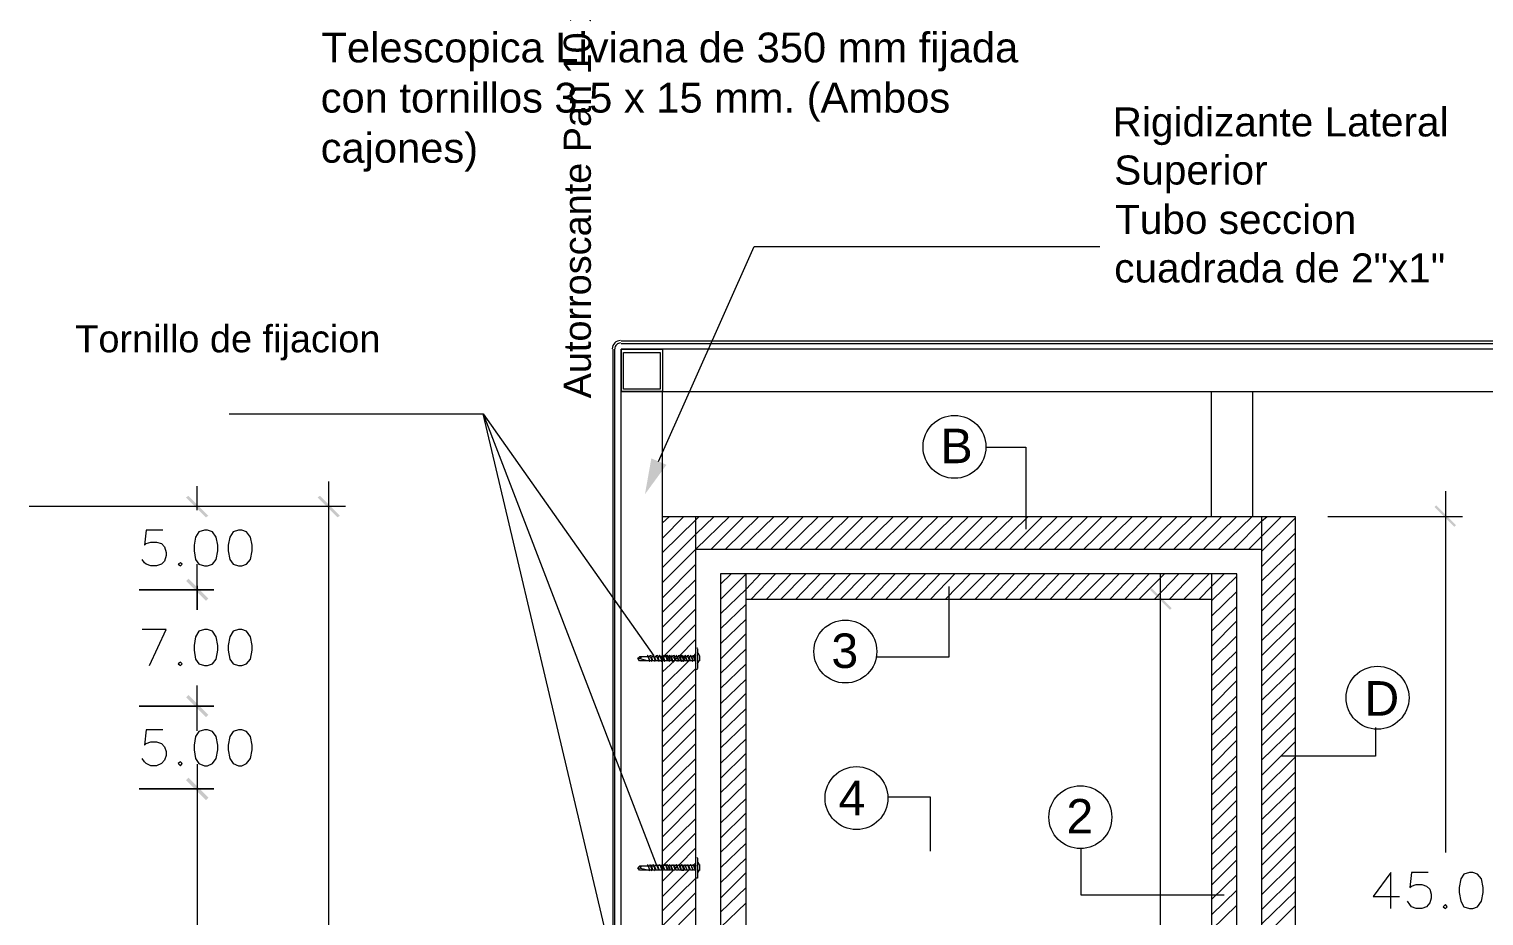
# Model space of a CAD drawing. Header units: inches. Extents: x 0.21 to 4.55, y 0.23 to 3.12.
# Drawn here: x 1.781 to 2.656, y 1.364 to 1.897 of the extents above; entities that cross this region are included whole.
import ezdxf

# ---------------------------------------------------------------- set-up
doc = ezdxf.new("R2010")
doc.units = ezdxf.units.IN
doc.header["$MEASUREMENT"] = 0
for name, color, linetype in [('PDF_0', 7, 'Continuous'), ('PDF_1', 7, 'Continuous'), ('PDF_COTAS-01', 7, 'Continuous'), ('PDF_lineabase', 7, 'Continuous'), ('PDF_TEXTO', 7, 'Continuous')]:
    doc.layers.add(name, color=color, linetype=linetype)
doc.styles.add('PDF Arial', font='arial.ttf')

msp = doc.modelspace()

# ---------------------------------------------------------------- linework, layer by layer
at = {"layer": 'PDF_0', "lineweight": 5}
for points in [[(2.15955, 1.63718), (2.217, 1.76645), (2.4248, 1.76645)], [(2.70873, 1.70948), (2.13704, 1.70948)], [(2.70873, 1.70804), (2.13704, 1.70804)], [(2.13226, 1.15981), (2.13226, 1.70469)], [(2.13321, 1.15981), (2.13321, 1.70469)], [(2.70873, 1.70469), (2.13704, 1.70469), (2.13704, 1.67931), (2.70873, 1.67931)], [(2.54211, 1.17944), (2.54211, 1.15455), (2.13704, 1.15455), (2.13704, 1.17944), (2.13704, 1.67931)], [(2.16194, 1.17944), (2.16194, 1.67931)], [(2.49183, 1.60414), (2.49183, 1.67931)], [(2.51673, 1.60414), (2.51673, 1.67931)], [(1.90147, 1.6659), (2.05421, 1.6659), (2.15667, 1.52035)], [(2.15476, 1.24025), (2.05421, 1.6659), (2.15859, 1.39395)], [(2.35633, 1.6458), (2.38027, 1.6458), (2.38027, 1.59648)], [(1.88232, 1.60797), (1.88232, 1.61036), (1.88232, 1.62233)], [(1.96132, 1.62521), (1.96132, 1.32213)], [(2.6326, 1.61946), (2.6326, 1.40209)], [(1.7813, 1.61036), (1.97138, 1.61036)], [(1.84737, 1.61036), (1.89238, 1.61036)], [(2.18205, 1.17466), (2.18205, 1.60414)], [(2.522, 1.60414), (2.522, 1.17466)], [(2.56174, 1.60414), (2.64266, 1.60414)], [(2.18205, 1.58451), (2.522, 1.58451)], [(1.88232, 1.56248), (1.88232, 1.56009), (1.88232, 1.54812), (1.88232, 1.57541)], [(2.50716, 1.17466), (2.50716, 1.56967), (2.19689, 1.56967), (2.19689, 1.17466)], [(2.21222, 1.17466), (2.21222, 1.56967)], [(2.46119, 1.15981), (2.46119, 1.56967)], [(2.49183, 1.56967), (2.49183, 1.17466)], [(2.29074, 1.51987), (2.33431, 1.51987), (2.33431, 1.56201)], [(2.49183, 1.55434), (2.21222, 1.55434)], [(2.47173, 1.55434), (2.45114, 1.55434)], [(2.18301, 1.51221), (2.18205, 1.51221), (2.18205, 1.52466)], [(2.18253, 1.52514), (2.18301, 1.52514)], [(2.18253, 1.52466), (2.18253, 1.52466)], [(2.18301, 1.52466), (2.18301, 1.52466)], [(2.18301, 1.52466), (2.18301, 1.51269)], [(2.15284, 1.51748), (2.1471, 1.51891), (2.14806, 1.51987), (2.14901, 1.51939), (2.14854, 1.51843)], [(2.15572, 1.51748), (2.15428, 1.51748), (2.14806, 1.51748), (2.1471, 1.51891)], [(2.15476, 1.51987), (2.15332, 1.51987), (2.14806, 1.51987)], [(2.15667, 1.51987), (2.15524, 1.51987)], [(2.15763, 1.51748), (2.1562, 1.51748)], [(2.15859, 1.51987), (2.15715, 1.51987)], [(2.15955, 1.51748), (2.15811, 1.51748)], [(2.16051, 1.51987), (2.15907, 1.51987)], [(2.16146, 1.51748), (2.16003, 1.51748)], [(2.16194, 1.51987), (2.16098, 1.51987)], [(2.1629, 1.51748), (2.16194, 1.51748)], [(2.16529, 1.51987), (2.16386, 1.51987), (2.16242, 1.51987)], [(2.16625, 1.51748), (2.16481, 1.51748), (2.16338, 1.51748)], [(2.16673, 1.51987), (2.16577, 1.51987)], [(2.16769, 1.51748), (2.16673, 1.51748)], [(2.16864, 1.51987), (2.16721, 1.51987)], [(2.1696, 1.51748), (2.16817, 1.51748)], [(2.17056, 1.51987), (2.16912, 1.51987)], [(2.17152, 1.51748), (2.17008, 1.51748)], [(2.172, 1.51987), (2.17104, 1.51987)], [(2.17295, 1.51748), (2.172, 1.51748)], [(2.17535, 1.51987), (2.17439, 1.51987)], [(2.17631, 1.51748), (2.17535, 1.51748)], [(2.17726, 1.51987), (2.17583, 1.51987)], [(2.17822, 1.51748), (2.17678, 1.51748)], [(2.18061, 1.51987), (2.17918, 1.51987), (2.17774, 1.51987)], [(2.18014, 1.51748), (2.1787, 1.51748)], [(2.18157, 1.51748), (2.18061, 1.51748)], [(2.18205, 1.51987), (2.18109, 1.51987)], [(2.18205, 1.51748), (2.18205, 1.51748)], [(2.18301, 1.51269), (2.18301, 1.51269)], [(1.88232, 1.47534), (1.88232, 1.50263)], [(1.88232, 1.48827), (1.88232, 1.49019), (1.88232, 1.50216)], [(2.59047, 1.47726), (2.59047, 1.46002), (2.53397, 1.46002)], [(1.88232, 1.45523), (1.88232, 1.23546)], [(1.88232, 1.44231), (1.88232, 1.44039), (1.88232, 1.42842)], [(2.29744, 1.4356), (2.32282, 1.4356), (2.32282, 1.40304)], [(2.18253, 1.39921), (2.18301, 1.39921)], [(2.41331, 1.40448), (2.41331, 1.37671), (2.4995, 1.37671)], [(2.15284, 1.39155), (2.1471, 1.39299), (2.14806, 1.39395), (2.14901, 1.39347), (2.14854, 1.39251)], [(2.15572, 1.39155), (2.15428, 1.39155), (2.14806, 1.39155), (2.1471, 1.39299)], [(2.15476, 1.39395), (2.15332, 1.39395), (2.14806, 1.39395)], [(2.15667, 1.39395), (2.15524, 1.39395)], [(2.15763, 1.39155), (2.1562, 1.39155)], [(2.15859, 1.39443), (2.15715, 1.39443)], [(2.15955, 1.39155), (2.15811, 1.39155)], [(2.16051, 1.39443), (2.15907, 1.39443)], [(2.16146, 1.39155), (2.16003, 1.39155)], [(2.16194, 1.39443), (2.16098, 1.39443)], [(2.1629, 1.39155), (2.16194, 1.39155)], [(2.16529, 1.39443), (2.16386, 1.39443), (2.16242, 1.39443)], [(2.16625, 1.39155), (2.16481, 1.39155), (2.16338, 1.39155)], [(2.16673, 1.39443), (2.16577, 1.39443)], [(2.16769, 1.39155), (2.16673, 1.39155)], [(2.16864, 1.39443), (2.16721, 1.39443)], [(2.1696, 1.39155), (2.16817, 1.39155)], [(2.17056, 1.39443), (2.16912, 1.39443)], [(2.17152, 1.39155), (2.17008, 1.39155)], [(2.172, 1.39443), (2.17104, 1.39443)], [(2.17295, 1.39155), (2.172, 1.39155)], [(2.17535, 1.39443), (2.17439, 1.39443)], [(2.17631, 1.39155), (2.17535, 1.39155)], [(2.17726, 1.39443), (2.17583, 1.39443)], [(2.17822, 1.39155), (2.17678, 1.39155)], [(2.18061, 1.39443), (2.17918, 1.39443), (2.17774, 1.39443)], [(2.18014, 1.39155), (2.1787, 1.39155)], [(2.18157, 1.39155), (2.18061, 1.39155)], [(2.18205, 1.39443), (2.18109, 1.39443)], [(2.18301, 1.39873), (2.18301, 1.38676), (2.18205, 1.38676), (2.18205, 1.39873)], [(2.18205, 1.39155), (2.18205, 1.39155)], [(2.18253, 1.39873), (2.18253, 1.39873)], [(2.18301, 1.39873), (2.18301, 1.39873)], [(2.18301, 1.38676), (2.18301, 1.38676)]]:
    msp.add_lwpolyline(points, dxfattribs=at)
for points in [[(2.16194, 1.60414), (2.54211, 1.60414), (2.54211, 1.15455), (2.16194, 1.15455)], [(2.16194, 1.60414), (2.54211, 1.60414), (2.54211, 1.15455), (2.16194, 1.15455)], [(1.89238, 1.56009), (1.84737, 1.56009)], [(2.17248, 1.51987), (2.17391, 1.51987)], [(2.17343, 1.51748), (2.17487, 1.51748)], [(1.89238, 1.49019), (1.84737, 1.49019)], [(1.89238, 1.44039), (1.84737, 1.44039)], [(2.17248, 1.39443), (2.17391, 1.39443)], [(2.17343, 1.39155), (2.17487, 1.39155)]]:
    msp.add_lwpolyline(points, close=True, dxfattribs=at)
at = {"layer": 'PDF_0', "lineweight": 13}
for points in [[(1.86173, 1.596), (1.85168, 1.596), (1.85072, 1.5869), (1.85168, 1.58786), (1.85455, 1.58882), (1.8579, 1.58882), (1.86078, 1.58786), (1.86269, 1.58595), (1.86365, 1.58259), (1.86365, 1.58068), (1.86269, 1.57733), (1.86078, 1.57541), (1.8579, 1.57445), (1.85455, 1.57445), (1.85168, 1.57541), (1.85072, 1.57637), (1.84929, 1.57828)], [(1.85359, 1.5146), (1.86365, 1.53615), (1.84929, 1.53615)], [(1.86173, 1.47582), (1.85168, 1.47582), (1.85072, 1.46672), (1.85168, 1.46768), (1.85455, 1.46864), (1.8579, 1.46864), (1.86078, 1.46768), (1.86269, 1.46577), (1.86365, 1.46289), (1.86365, 1.4605), (1.86269, 1.45763), (1.86078, 1.45571), (1.8579, 1.45428), (1.85455, 1.45428), (1.85168, 1.45571), (1.85072, 1.45667), (1.84929, 1.45858)], [(2.59956, 1.36857), (2.59956, 1.39012), (2.58903, 1.37575), (2.60483, 1.37575)], [(2.62207, 1.39012), (2.61201, 1.39012), (2.61106, 1.38102), (2.61201, 1.38198), (2.61489, 1.38293), (2.61824, 1.38293), (2.62111, 1.38198), (2.62303, 1.38006), (2.62398, 1.37719), (2.62398, 1.37479), (2.62303, 1.37192), (2.62111, 1.36953), (2.61824, 1.36857), (2.61489, 1.36857), (2.61201, 1.36953), (2.61106, 1.37096), (2.60962, 1.37288)]]:
    msp.add_lwpolyline(points, dxfattribs=at)
for points in [[(1.88663, 1.596), (1.88328, 1.59504), (1.88136, 1.59169), (1.88041, 1.5869), (1.88041, 1.58355), (1.88136, 1.57828), (1.88328, 1.57541), (1.88663, 1.57445), (1.88855, 1.57445), (1.89142, 1.57541), (1.89381, 1.57828), (1.89477, 1.58355), (1.89477, 1.5869), (1.89381, 1.59169), (1.89142, 1.59504), (1.88855, 1.596)], [(1.90722, 1.596), (1.90387, 1.59504), (1.90195, 1.59169), (1.901, 1.5869), (1.901, 1.58355), (1.90195, 1.57828), (1.90387, 1.57541), (1.90722, 1.57445), (1.90914, 1.57445), (1.91201, 1.57541), (1.9144, 1.57828), (1.91536, 1.58355), (1.91536, 1.5869), (1.9144, 1.59169), (1.91201, 1.59504), (1.90914, 1.596)], [(1.87227, 1.57637), (1.87083, 1.57541), (1.87227, 1.57445), (1.87323, 1.57541)], [(1.88663, 1.53615), (1.88328, 1.53519), (1.88136, 1.53184), (1.88041, 1.52657), (1.88041, 1.5237), (1.88136, 1.51843), (1.88328, 1.51556), (1.88663, 1.5146), (1.88855, 1.5146), (1.89142, 1.51556), (1.89381, 1.51843), (1.89477, 1.5237), (1.89477, 1.52657), (1.89381, 1.53184), (1.89142, 1.53519), (1.88855, 1.53615)], [(1.90722, 1.53615), (1.90387, 1.53519), (1.90195, 1.53184), (1.901, 1.52657), (1.901, 1.5237), (1.90195, 1.51843), (1.90387, 1.51556), (1.90722, 1.5146), (1.90914, 1.5146), (1.91201, 1.51556), (1.9144, 1.51843), (1.91536, 1.5237), (1.91536, 1.52657), (1.9144, 1.53184), (1.91201, 1.53519), (1.90914, 1.53615)], [(1.87227, 1.51652), (1.87083, 1.51556), (1.87227, 1.5146), (1.87323, 1.51556)], [(1.88663, 1.47582), (1.88328, 1.47486), (1.88136, 1.47199), (1.88041, 1.46672), (1.88041, 1.46385), (1.88136, 1.45858), (1.88328, 1.45571), (1.88663, 1.45428), (1.88855, 1.45428), (1.89142, 1.45571), (1.89381, 1.45858), (1.89477, 1.46385), (1.89477, 1.46672), (1.89381, 1.47199), (1.89142, 1.47486), (1.88855, 1.47582)], [(1.90722, 1.47582), (1.90387, 1.47486), (1.90195, 1.47199), (1.901, 1.46672), (1.901, 1.46385), (1.90195, 1.45858), (1.90387, 1.45571), (1.90722, 1.45428), (1.90914, 1.45428), (1.91201, 1.45571), (1.9144, 1.45858), (1.91536, 1.46385), (1.91536, 1.46672), (1.9144, 1.47199), (1.91201, 1.47486), (1.90914, 1.47582)], [(1.87227, 1.45667), (1.87083, 1.45571), (1.87227, 1.45428), (1.87323, 1.45571)], [(2.64697, 1.39012), (2.64361, 1.38916), (2.6417, 1.38629), (2.64074, 1.38102), (2.64074, 1.37815), (2.6417, 1.37288), (2.64361, 1.36953), (2.64697, 1.36857), (2.64888, 1.36857), (2.65175, 1.36953), (2.65415, 1.37288), (2.65511, 1.37815), (2.65511, 1.38102), (2.65415, 1.38629), (2.65175, 1.38916), (2.64888, 1.39012)], [(2.6326, 1.37096), (2.63117, 1.36953), (2.6326, 1.36857), (2.63356, 1.36953)]]:
    msp.add_lwpolyline(points, close=True, dxfattribs=at)
at = {"layer": 'PDF_0', "lineweight": 5}
for centre in [(2.33742, 1.64603), (2.27183, 1.52298), (2.59166, 1.49521), (2.27853, 1.43488), (2.41307, 1.42339)]:
    msp.add_circle(centre, 0.01891, dxfattribs=at)
for centre, radius, start, end in [((2.1368, 1.70493), 0.00503, 90, 180), ((2.1368, 1.70493), 0.00359, 89.99996, 180.00004), ((2.1799, 1.51915), 0.00455, 312.37959, 47.62041), ((2.1799, 1.39323), 0.00455, 312.37959, 47.62041)]:
    msp.add_arc(centre, radius, start, end, dxfattribs=at)
at = {"layer": 'PDF_0', "transparency": 33554559}
for points in [[(2.16434, 1.63526), (2.15141, 1.61755), (2.15524, 1.63909)], [(1.87706, 1.61659), (1.87562, 1.61563), (1.88903, 1.60462)], [(1.87562, 1.61563), (1.88903, 1.60462), (1.88759, 1.60366)], [(1.96803, 1.60462), (1.95462, 1.61563), (1.95606, 1.61659)], [(1.96659, 1.60366), (1.96803, 1.60462), (1.95462, 1.61563)], [(2.63883, 1.59887), (2.6259, 1.60989), (2.62686, 1.61084)], [(2.63787, 1.59792), (2.63883, 1.59887), (2.6259, 1.60989)], [(1.88903, 1.55482), (1.87562, 1.56536), (1.87706, 1.56679)], [(1.88903, 1.55482), (1.87562, 1.56536), (1.87706, 1.56679)], [(1.88759, 1.55339), (1.88903, 1.55482), (1.87562, 1.56536)], [(1.88759, 1.55339), (1.88903, 1.55482), (1.87562, 1.56536)], [(2.46789, 1.54908), (2.45497, 1.56009), (2.45592, 1.56105)], [(2.46694, 1.54812), (2.46789, 1.54908), (2.45497, 1.56009)], [(1.87706, 1.49689), (1.87562, 1.49545), (1.88903, 1.48492)], [(1.87706, 1.49689), (1.87562, 1.49545), (1.88903, 1.48492)], [(1.87562, 1.49545), (1.88903, 1.48492), (1.88759, 1.48348)], [(1.87562, 1.49545), (1.88903, 1.48492), (1.88759, 1.48348)], [(1.88903, 1.43512), (1.87562, 1.44566), (1.87706, 1.44709)], [(1.88903, 1.43512), (1.87562, 1.44566), (1.87706, 1.44709)], [(1.88759, 1.43369), (1.88903, 1.43512), (1.87562, 1.44566)], [(1.88759, 1.43369), (1.88903, 1.43512), (1.87562, 1.44566)]]:
    msp.add_solid(points, dxfattribs=at)
at = {"layer": 'PDF_1', "lineweight": 5}
for points in [[(2.15332, 1.52035), (2.15332, 1.52035)], [(2.15332, 1.51987), (2.15428, 1.51748), (2.15332, 1.51987)], [(2.15428, 1.517), (2.15428, 1.517)], [(2.15476, 1.52035), (2.15476, 1.52035)], [(2.15476, 1.51987), (2.15572, 1.51748)], [(2.1562, 1.517), (2.1562, 1.517)], [(2.15667, 1.52035), (2.15667, 1.52035)], [(2.15811, 1.51748), (2.15715, 1.51987)], [(2.15763, 1.517), (2.15763, 1.517)], [(2.15859, 1.52035), (2.15859, 1.52035)], [(2.16003, 1.517), (2.16003, 1.517)], [(2.16051, 1.52035), (2.16051, 1.52035)], [(2.16051, 1.51987), (2.16146, 1.51748)], [(2.16146, 1.517), (2.16146, 1.517)], [(2.16242, 1.52035), (2.16242, 1.52035)], [(2.16338, 1.517), (2.16338, 1.517)], [(2.16386, 1.52035), (2.16481, 1.51748)], [(2.16386, 1.52035), (2.16386, 1.52035)], [(2.16529, 1.52035), (2.16529, 1.52035)], [(2.16529, 1.51748), (2.16529, 1.51748)], [(2.16673, 1.51748), (2.16577, 1.52035)], [(2.16625, 1.517), (2.16625, 1.517)], [(2.16721, 1.52035), (2.16721, 1.52035)], [(2.16817, 1.517), (2.16817, 1.517)], [(2.16864, 1.52035), (2.16864, 1.52035)], [(2.16864, 1.51987), (2.1696, 1.51748)], [(2.17008, 1.517), (2.17008, 1.517)], [(2.17056, 1.52035), (2.17056, 1.52035)], [(2.17152, 1.517), (2.17152, 1.517)], [(2.172, 1.52035), (2.172, 1.52035)], [(2.17343, 1.517), (2.17343, 1.517)], [(2.17391, 1.52035), (2.17391, 1.52035)], [(2.17391, 1.52035), (2.17391, 1.52035)], [(2.17535, 1.517), (2.17535, 1.517)], [(2.17535, 1.517), (2.17535, 1.517)], [(2.17583, 1.52035), (2.17583, 1.52035)], [(2.17678, 1.517), (2.17678, 1.517)], [(2.17726, 1.52035), (2.17726, 1.52035)], [(2.17726, 1.51987), (2.17822, 1.51748)], [(2.1787, 1.517), (2.1787, 1.517)], [(2.17918, 1.52035), (2.17918, 1.52035)], [(2.18014, 1.517), (2.18014, 1.517)], [(2.18061, 1.52035), (2.18061, 1.52035)], [(2.18061, 1.51987), (2.18157, 1.51748)], [(2.18205, 1.51987), (2.18205, 1.51987)], [(2.18253, 1.52035), (2.18253, 1.52035)], [(2.18253, 1.52035), (2.18253, 1.52035)], [(2.15332, 1.39443), (2.15332, 1.39443)], [(2.15428, 1.39107), (2.15428, 1.39107)], [(2.15476, 1.39443), (2.15476, 1.39443)], [(2.15476, 1.39395), (2.15572, 1.39155)], [(2.1562, 1.39107), (2.1562, 1.39107)], [(2.15667, 1.39443), (2.15667, 1.39443)], [(2.15811, 1.39155), (2.15715, 1.39443)], [(2.15763, 1.39107), (2.15763, 1.39107)], [(2.15859, 1.39443), (2.15955, 1.39155)], [(2.15859, 1.39443), (2.15859, 1.39443)], [(2.16003, 1.39155), (2.16003, 1.39155)], [(2.16051, 1.39443), (2.16051, 1.39443)], [(2.16146, 1.39155), (2.16146, 1.39155)], [(2.16242, 1.39443), (2.16242, 1.39443)], [(2.16338, 1.39155), (2.16338, 1.39155)], [(2.16386, 1.39443), (2.16481, 1.39155)], [(2.16386, 1.39443), (2.16386, 1.39443)], [(2.16529, 1.39443), (2.16529, 1.39443)], [(2.16529, 1.39155), (2.16529, 1.39155)], [(2.16673, 1.39155), (2.16577, 1.39443)], [(2.16625, 1.39155), (2.16625, 1.39155)], [(2.16673, 1.39443), (2.16769, 1.39155)], [(2.16721, 1.39443), (2.16721, 1.39443)], [(2.16817, 1.39155), (2.16817, 1.39155)], [(2.16864, 1.39443), (2.1696, 1.39155)], [(2.16864, 1.39443), (2.16864, 1.39443)], [(2.17008, 1.39155), (2.17008, 1.39155)], [(2.17056, 1.39443), (2.17056, 1.39443)], [(2.17152, 1.39155), (2.17152, 1.39155)], [(2.172, 1.39443), (2.17295, 1.39155)], [(2.172, 1.39443), (2.172, 1.39443)], [(2.17343, 1.39155), (2.17343, 1.39155)], [(2.17391, 1.39443), (2.17391, 1.39443)], [(2.17391, 1.39443), (2.17391, 1.39443)], [(2.17535, 1.39155), (2.17535, 1.39155)], [(2.17535, 1.39155), (2.17535, 1.39155)], [(2.17583, 1.39443), (2.17583, 1.39443)], [(2.17678, 1.39155), (2.17678, 1.39155)], [(2.17726, 1.39443), (2.17822, 1.39155)], [(2.17726, 1.39443), (2.17726, 1.39443)], [(2.1787, 1.39155), (2.1787, 1.39155)], [(2.17918, 1.39443), (2.17918, 1.39443)], [(2.18014, 1.39155), (2.18014, 1.39155)], [(2.18061, 1.39443), (2.18157, 1.39155)], [(2.18061, 1.39443), (2.18061, 1.39443)], [(2.18205, 1.39443), (2.18205, 1.39395)], [(2.18253, 1.39443), (2.18253, 1.39443)], [(2.18253, 1.39443), (2.18253, 1.39443)]]:
    msp.add_lwpolyline(points, dxfattribs=at)
for points in [[(2.15618, 1.51787, -0.144774), (2.1562, 1.51748), (2.15524, 1.51987)], [(2.15667, 1.51987), (2.15763, 1.51748, 0.144774), (2.15762, 1.51787)], [(2.15859, 1.51987), (2.15955, 1.51748, 0.143794), (2.15988, 1.51711)], [(2.16001, 1.51787, -0.144774), (2.16003, 1.51748), (2.15907, 1.52035, 0.143794), (2.15874, 1.52072)], [(2.16193, 1.51787, -0.144774), (2.16194, 1.51748), (2.16098, 1.52035)], [(2.16194, 1.51987), (2.1629, 1.51748, 0.143794), (2.16323, 1.51711)], [(2.16336, 1.51787, -0.144774), (2.16338, 1.51748), (2.16242, 1.52035, 0.143794), (2.16209, 1.52072)], [(2.16528, 1.51787, -0.144774), (2.16529, 1.51748), (2.16434, 1.52035, 0.143794), (2.164, 1.52072)], [(2.16529, 1.51987), (2.16625, 1.51748, 0.144774), (2.16623, 1.51787)], [(2.16673, 1.51987), (2.16769, 1.51748, 0.143794), (2.16802, 1.51711)], [(2.16815, 1.51787, -0.144774), (2.16817, 1.51748), (2.16721, 1.52035, 0.143794), (2.16688, 1.52072)], [(2.17006, 1.51787, -0.144774), (2.17008, 1.51748), (2.16912, 1.52035, 0.143794), (2.16879, 1.52072)], [(2.172, 1.51748), (2.17056, 1.52035, 0.143794), (2.17023, 1.52072)], [(2.17056, 1.51987), (2.17152, 1.51748, 0.144774), (2.1715, 1.51787)], [(2.172, 1.51987), (2.17295, 1.51748, 0.143794), (2.17329, 1.51711)], [(2.17342, 1.51787, -0.144774), (2.17343, 1.51748), (2.17248, 1.52035, 0.143794), (2.17214, 1.52072)], [(2.17535, 1.51987), (2.17678, 1.51748), (2.17583, 1.52035, 0.143794), (2.1755, 1.52072)], [(2.17868, 1.51787, -0.144774), (2.1787, 1.51748), (2.17774, 1.52035, 0.143794), (2.17741, 1.52072)], [(2.18061, 1.51748), (2.17918, 1.52035, 0.143794), (2.17885, 1.52072)], [(2.17918, 1.51987), (2.18014, 1.51748, 0.144774), (2.18012, 1.51787)], [(2.18205, 1.51748), (2.18109, 1.52035, 0.143794), (2.18076, 1.52072)], [(2.15332, 1.39395), (2.15428, 1.39155), (2.15332, 1.39443, 0.143794), (2.15299, 1.39479)], [(2.15618, 1.39195, -0.144774), (2.1562, 1.39155), (2.15524, 1.39443, 0.143794), (2.15491, 1.39479)], [(2.15667, 1.39395), (2.15763, 1.39155, 0.144774), (2.15762, 1.39195)], [(2.16001, 1.39195, -0.144774), (2.16003, 1.39155), (2.15907, 1.39443, 0.143794), (2.15874, 1.39479)], [(2.16017, 1.39479, -0.143794), (2.16051, 1.39443), (2.16146, 1.39155)], [(2.16193, 1.39195, -0.144774), (2.16194, 1.39155), (2.16098, 1.39443)], [(2.16199, 1.39492, 0.144774), (2.16194, 1.39443), (2.1629, 1.39155)], [(2.16336, 1.39195, -0.144774), (2.16338, 1.39155), (2.16242, 1.39443, 0.143794), (2.16209, 1.39479)], [(2.16528, 1.39195, -0.144774), (2.16529, 1.39155), (2.16434, 1.39443, 0.143794), (2.164, 1.39479)], [(2.16496, 1.39479, -0.143794), (2.16529, 1.39443), (2.16625, 1.39155, 0.144774), (2.16623, 1.39195)], [(2.16815, 1.39195, -0.144774), (2.16817, 1.39155), (2.16721, 1.39443, 0.143794), (2.16688, 1.39479)], [(2.17006, 1.39195, -0.144774), (2.17008, 1.39155), (2.16912, 1.39443, 0.143794), (2.16879, 1.39479)], [(2.172, 1.39155), (2.17056, 1.39443), (2.17152, 1.39155, 0.144774), (2.1715, 1.39195)], [(2.17342, 1.39195, -0.144774), (2.17343, 1.39155), (2.17248, 1.39443, 0.143794), (2.17214, 1.39479)], [(2.17539, 1.39492, 0.144774), (2.17535, 1.39443), (2.17678, 1.39155), (2.17583, 1.39443, 0.143794), (2.1755, 1.39479)], [(2.17868, 1.39195, -0.144774), (2.1787, 1.39155), (2.17774, 1.39443, 0.143794), (2.17741, 1.39479)], [(2.18061, 1.39155), (2.17918, 1.39443), (2.18014, 1.39155, 0.144774), (2.18012, 1.39195)], [(2.18205, 1.39155), (2.18109, 1.39443, 0.143794), (2.18076, 1.39479)]]:
    msp.add_lwpolyline(points, format="xyb", dxfattribs=at)
for points in [[(2.17348, 1.52084, 0.144774), (2.17345, 1.52044, -0.144774)], [(2.17385, 1.52041, 0.143794), (2.17358, 1.52072, -0.143794)], [(2.17446, 1.51742, 0.143794), (2.17472, 1.51711, -0.143794)], [(2.1753, 1.51746, 0.144774), (2.17533, 1.51787, -0.144774)], [(2.17348, 1.39492, 0.144774), (2.17345, 1.39451, -0.144774)], [(2.17385, 1.39449, 0.143794), (2.17358, 1.39479, -0.143794)], [(2.17446, 1.39197, 0.143794), (2.17472, 1.39167, -0.143794)], [(2.1753, 1.39154, 0.144774), (2.17533, 1.39195, -0.144774)]]:
    msp.add_lwpolyline(points, format="xyb", close=True, dxfattribs=at)
for points in [[(2.17487, 1.51748), (2.17391, 1.51987)], [(2.17439, 1.52035), (2.17535, 1.51748)], [(2.17487, 1.39155), (2.17391, 1.39443)], [(2.17439, 1.39443), (2.17535, 1.39155)]]:
    msp.add_lwpolyline(points, close=True, dxfattribs=at)
for centre, radius, start, end in [((2.15356, 1.52059), 0.000719, 159.38416, 192.33508), ((2.15261, 1.52011), 0.000718, 24.67361, 57.40437), ((2.15452, 1.51772), 0.000718, 204.67361, 237.40437), ((2.15356, 1.51772), 0.000719, 339.38416, 12.33508), ((2.155, 1.52059), 0.000719, 159.38416, 192.33508), ((2.15452, 1.52011), 0.000718, 24.67361, 57.40437), ((2.15596, 1.51772), 0.000718, 204.67361, 237.40437), ((2.15692, 1.52059), 0.000719, 159.38416, 192.33508), ((2.15596, 1.52011), 0.000718, 24.67361, 57.40437), ((2.15787, 1.51772), 0.000718, 204.67361, 237.40437), ((2.15883, 1.52059), 0.000719, 159.38416, 192.33508), ((2.16075, 1.52059), 0.000719, 159.38416, 192.33508), ((2.15979, 1.52011), 0.000718, 24.67361, 57.40437), ((2.1617, 1.51772), 0.000718, 204.67361, 237.40437), ((2.16266, 1.52059), 0.000719, 159.38416, 192.33508), ((2.1641, 1.52059), 0.000719, 159.38416, 192.33508), ((2.16505, 1.51819), 0.000718, 204.67361, 237.40437), ((2.16553, 1.52059), 0.000719, 159.38416, 192.33508), ((2.16458, 1.52011), 0.000718, 24.67361, 57.40437), ((2.16649, 1.51772), 0.000718, 204.67361, 237.40437), ((2.16697, 1.52059), 0.000719, 159.38416, 192.33508), ((2.16889, 1.52059), 0.000719, 159.38416, 192.33508), ((2.16984, 1.51772), 0.000718, 204.67361, 237.40437), ((2.1708, 1.52059), 0.000719, 159.38416, 192.33508), ((2.17176, 1.51772), 0.000718, 204.67361, 237.40437), ((2.17224, 1.52059), 0.000719, 159.38416, 192.33508), ((2.17607, 1.52059), 0.000719, 159.38416, 192.33508), ((2.17702, 1.51772), 0.000718, 204.67361, 237.40437), ((2.17607, 1.51772), 0.000719, 339.38416, 12.33508), ((2.1775, 1.52059), 0.000719, 159.38416, 192.33508), ((2.17846, 1.51772), 0.000718, 204.67361, 237.40437), ((2.17942, 1.52059), 0.000719, 159.38416, 192.33508), ((2.18038, 1.51772), 0.000718, 204.67361, 237.40437), ((2.18086, 1.52059), 0.000719, 159.38416, 192.33508), ((2.18229, 1.51819), 0.000718, 204.68113, 269.26499), ((2.18181, 1.51963), 0.00264, 341.35155, 18.64845), ((2.18181, 1.51819), 0.00264, 341.35155, 18.64845), ((2.15356, 1.39466), 0.000719, 159.38416, 192.33508), ((2.15452, 1.39179), 0.000718, 204.67361, 237.40437), ((2.15356, 1.39179), 0.000719, 339.38416, 12.33508), ((2.155, 1.39466), 0.000719, 159.38416, 192.33508), ((2.15596, 1.39179), 0.000718, 204.67361, 237.40437), ((2.15692, 1.39466), 0.000719, 159.38416, 192.33508), ((2.15596, 1.39419), 0.000718, 24.67361, 57.40437), ((2.15787, 1.39179), 0.000718, 204.67361, 237.40437), ((2.15883, 1.39466), 0.000719, 159.38416, 192.33508), ((2.16027, 1.39227), 0.000718, 204.67361, 237.40437), ((2.16075, 1.39466), 0.000719, 159.38416, 192.33508), ((2.1617, 1.39227), 0.000718, 204.67361, 237.40437), ((2.16362, 1.39227), 0.000718, 204.67361, 237.40437), ((2.1641, 1.39466), 0.000719, 159.38416, 192.33508), ((2.16505, 1.39227), 0.000718, 204.67361, 237.40437), ((2.16553, 1.39466), 0.000719, 159.38416, 192.33508), ((2.16649, 1.39227), 0.000718, 204.67361, 237.40437), ((2.16697, 1.39466), 0.000719, 159.38416, 192.33508), ((2.16841, 1.39227), 0.000718, 204.67361, 237.40437), ((2.16889, 1.39466), 0.000719, 159.38416, 192.33508), ((2.16984, 1.39227), 0.000718, 204.67361, 237.40437), ((2.1708, 1.39466), 0.000719, 159.38416, 192.33508), ((2.16984, 1.39419), 0.000718, 24.67361, 57.40437), ((2.17176, 1.39227), 0.000718, 204.67361, 237.40437), ((2.17224, 1.39466), 0.000719, 159.38416, 192.33508), ((2.17367, 1.39227), 0.000718, 204.67361, 237.40437), ((2.17702, 1.39227), 0.000718, 204.67361, 237.40437), ((2.17607, 1.39179), 0.000719, 339.38416, 12.33508), ((2.1775, 1.39466), 0.000719, 159.38416, 192.33508), ((2.17846, 1.39227), 0.000718, 204.67361, 237.40437), ((2.17942, 1.39466), 0.000719, 159.38416, 192.33508), ((2.17846, 1.39419), 0.000718, 24.67361, 57.40437), ((2.18038, 1.39227), 0.000718, 204.67361, 237.40437), ((2.18086, 1.39466), 0.000719, 159.38416, 192.33508), ((2.18229, 1.39227), 0.000718, 204.68113, 269.26499), ((2.18181, 1.39419), 0.00264, 341.35155, 18.64845), ((2.18181, 1.39227), 0.00264, 341.35155, 18.64845)]:
    msp.add_arc(centre, radius, start, end, dxfattribs=at)
at = {"layer": 'PDF_COTAS-01', "lineweight": 5}
for points in [[(2.16194, 1.58259), (2.18205, 1.60222), (2.18397, 1.60414)], [(2.16194, 1.5735), (2.18205, 1.59361), (2.19306, 1.60414)], [(2.16194, 1.5644), (2.18205, 1.58451), (2.20216, 1.60414)], [(2.16194, 1.60031), (2.16625, 1.60414)], [(2.16194, 1.59121), (2.17487, 1.60414)], [(2.19115, 1.58451), (2.21078, 1.60414)], [(2.19977, 1.58451), (2.21988, 1.60414)], [(2.20886, 1.58451), (2.22897, 1.60414)], [(2.21796, 1.58451), (2.23807, 1.60414)], [(2.22706, 1.58451), (2.24669, 1.60414)], [(2.23568, 1.58451), (2.25579, 1.60414)], [(2.24477, 1.58451), (2.26488, 1.60414)], [(2.25387, 1.58451), (2.27398, 1.60414)], [(2.26297, 1.58451), (2.2826, 1.60414)], [(2.27159, 1.58451), (2.2917, 1.60414)], [(2.28068, 1.58451), (2.30079, 1.60414)], [(2.28978, 1.58451), (2.30989, 1.60414)], [(2.29888, 1.58451), (2.31851, 1.60414)], [(2.3075, 1.58451), (2.32761, 1.60414)], [(2.31659, 1.58451), (2.3367, 1.60414)], [(2.32569, 1.58451), (2.3458, 1.60414)], [(2.33479, 1.58451), (2.35442, 1.60414)], [(2.34341, 1.58451), (2.36352, 1.60414)], [(2.3525, 1.58451), (2.37261, 1.60414)], [(2.3616, 1.58451), (2.38171, 1.60414)], [(2.3707, 1.58451), (2.39033, 1.60414)], [(2.37932, 1.58451), (2.39943, 1.60414)], [(2.38841, 1.58451), (2.40852, 1.60414)], [(2.39751, 1.58451), (2.41762, 1.60414)], [(2.40661, 1.58451), (2.42624, 1.60414)], [(2.41523, 1.58451), (2.43534, 1.60414)], [(2.42432, 1.58451), (2.44443, 1.60414)], [(2.43342, 1.58451), (2.45353, 1.60414)], [(2.44252, 1.58451), (2.46215, 1.60414)], [(2.45114, 1.58451), (2.47125, 1.60414)], [(2.46023, 1.58451), (2.48034, 1.60414)], [(2.46933, 1.58451), (2.48944, 1.60414)], [(2.47843, 1.58451), (2.49806, 1.60414)], [(2.48705, 1.58451), (2.50716, 1.60414)], [(2.49614, 1.58451), (2.51625, 1.60414)], [(2.50524, 1.58451), (2.522, 1.60127), (2.52535, 1.60414)], [(2.51434, 1.58451), (2.522, 1.59217), (2.53397, 1.60414)], [(2.522, 1.58307), (2.54211, 1.60318)], [(2.522, 1.57398), (2.54211, 1.59408)], [(2.522, 1.56536), (2.54211, 1.58499)], [(2.16194, 1.5553), (2.18205, 1.57541)], [(2.522, 1.55626), (2.54211, 1.57637)], [(2.16194, 1.54668), (2.18205, 1.56631)], [(2.19689, 1.56344), (2.20312, 1.56967)], [(2.19689, 1.55434), (2.21222, 1.56967)], [(2.19689, 1.54573), (2.21222, 1.56057), (2.22083, 1.56967)], [(2.21509, 1.55434), (2.22993, 1.56967)], [(2.22419, 1.55434), (2.23903, 1.56967)], [(2.2328, 1.55434), (2.24813, 1.56967)], [(2.2419, 1.55434), (2.25674, 1.56967)], [(2.251, 1.55434), (2.26584, 1.56967)], [(2.2601, 1.55434), (2.27494, 1.56967)], [(2.26871, 1.55434), (2.28404, 1.56967)], [(2.27781, 1.55434), (2.29265, 1.56967)], [(2.28691, 1.55434), (2.30175, 1.56967)], [(2.29601, 1.55434), (2.31085, 1.56967)], [(2.30462, 1.55434), (2.31995, 1.56967)], [(2.31372, 1.55434), (2.32856, 1.56967)], [(2.32282, 1.55434), (2.33766, 1.56967)], [(2.33192, 1.55434), (2.34676, 1.56967)], [(2.34053, 1.55434), (2.35586, 1.56967)], [(2.34963, 1.55434), (2.36447, 1.56967)], [(2.35873, 1.55434), (2.37357, 1.56967)], [(2.36783, 1.55434), (2.38267, 1.56967)], [(2.37644, 1.55434), (2.39177, 1.56967)], [(2.38554, 1.55434), (2.40038, 1.56967)], [(2.39464, 1.55434), (2.40948, 1.56967)], [(2.40374, 1.55434), (2.41858, 1.56967)], [(2.41235, 1.55434), (2.42768, 1.56967)], [(2.42145, 1.55434), (2.43629, 1.56967)], [(2.43055, 1.55434), (2.44539, 1.56967)], [(2.43965, 1.55434), (2.45449, 1.56967)], [(2.44826, 1.55434), (2.46359, 1.56967)], [(2.45736, 1.55434), (2.4722, 1.56967)], [(2.46646, 1.55434), (2.4813, 1.56967)], [(2.47508, 1.55434), (2.4904, 1.56967)], [(2.48417, 1.55434), (2.49183, 1.56201), (2.4995, 1.56967)], [(2.49183, 1.55339), (2.50716, 1.56823)], [(2.522, 1.54716), (2.54211, 1.56727)], [(2.16194, 1.53759), (2.18205, 1.5577)], [(2.49183, 1.54429), (2.50716, 1.55913)], [(2.522, 1.53807), (2.54211, 1.55817)], [(2.16194, 1.52849), (2.18205, 1.5486)], [(2.19689, 1.53663), (2.21222, 1.55147)], [(2.49183, 1.53519), (2.50716, 1.55004)], [(2.522, 1.52945), (2.54211, 1.54908)], [(2.16194, 1.51939), (2.16242, 1.51987), (2.18205, 1.5395)], [(2.19689, 1.52753), (2.21222, 1.54237)], [(2.49183, 1.5261), (2.50716, 1.54142)], [(2.522, 1.52035), (2.54211, 1.54046)], [(2.17152, 1.51987), (2.18205, 1.5304)], [(2.19689, 1.51843), (2.21222, 1.53376)], [(2.49183, 1.51748), (2.50716, 1.53232)], [(2.522, 1.51125), (2.54211, 1.53136)], [(2.18061, 1.51987), (2.18205, 1.52179)], [(2.19689, 1.50982), (2.21222, 1.52466)], [(2.49183, 1.50838), (2.50716, 1.52322)], [(2.522, 1.50216), (2.54211, 1.52226)], [(2.16194, 1.51077), (2.16912, 1.51748)], [(2.16194, 1.50168), (2.17774, 1.51748)], [(2.16194, 1.49258), (2.18205, 1.51269)], [(2.1696, 1.51796), (2.17104, 1.51939)], [(2.17822, 1.51748), (2.1787, 1.51796)], [(2.17966, 1.51891), (2.17966, 1.51939)], [(2.19689, 1.50072), (2.21222, 1.51556)], [(2.49183, 1.49928), (2.50716, 1.51413)], [(2.522, 1.49354), (2.54211, 1.51317)], [(2.19689, 1.49162), (2.21222, 1.50646)], [(2.49183, 1.49019), (2.50716, 1.50551)], [(2.522, 1.48444), (2.54211, 1.50455)], [(2.16194, 1.48348), (2.18205, 1.50359)], [(2.19689, 1.48252), (2.21222, 1.49785)], [(2.49183, 1.48157), (2.50716, 1.49641)], [(2.522, 1.47534), (2.54211, 1.49545)], [(2.16194, 1.47486), (2.18205, 1.49449)], [(2.19689, 1.47391), (2.21222, 1.48875)], [(2.49183, 1.47247), (2.50716, 1.48731)], [(2.522, 1.46625), (2.54211, 1.48635)], [(2.16194, 1.46577), (2.18205, 1.48588)], [(2.19689, 1.46481), (2.21222, 1.47965)], [(2.49183, 1.46337), (2.50716, 1.47822)], [(2.16194, 1.45667), (2.18205, 1.47678)], [(2.19689, 1.45571), (2.21222, 1.47055)], [(2.49183, 1.45428), (2.50716, 1.4696)], [(2.522, 1.45763), (2.54211, 1.47726)], [(2.16194, 1.44757), (2.18205, 1.46768)], [(2.19689, 1.44661), (2.21222, 1.46194)], [(2.49183, 1.44566), (2.50716, 1.4605)], [(2.522, 1.44853), (2.54211, 1.46864)], [(2.16194, 1.43895), (2.18205, 1.45858)], [(2.19689, 1.438), (2.21222, 1.45284)], [(2.49183, 1.43656), (2.50716, 1.4514)], [(2.522, 1.43943), (2.54211, 1.45954)], [(2.16194, 1.42986), (2.18205, 1.44997)], [(2.19689, 1.4289), (2.21222, 1.44374)], [(2.522, 1.43034), (2.54211, 1.45044)], [(2.16194, 1.42076), (2.18205, 1.44087)], [(2.19689, 1.4198), (2.21222, 1.43464)], [(2.49183, 1.42746), (2.50716, 1.44231)], [(2.522, 1.42172), (2.54211, 1.44135)], [(2.16194, 1.41166), (2.18205, 1.43177)], [(2.19689, 1.4107), (2.21222, 1.42603)], [(2.49183, 1.41837), (2.50716, 1.43369)], [(2.522, 1.41262), (2.54211, 1.43273)], [(2.16194, 1.40304), (2.18205, 1.42267)], [(2.19689, 1.40209), (2.21222, 1.41693)], [(2.49183, 1.40975), (2.50716, 1.42459)], [(2.522, 1.40352), (2.54211, 1.42363)], [(2.16194, 1.39395), (2.18205, 1.41406)], [(2.19689, 1.39299), (2.21222, 1.40783)], [(2.49183, 1.40065), (2.50716, 1.41549)], [(2.522, 1.39443), (2.54211, 1.41453)], [(2.17152, 1.39443), (2.18205, 1.40496)], [(2.49183, 1.39155), (2.50716, 1.4064)], [(2.522, 1.38581), (2.54211, 1.40592)], [(2.16194, 1.38485), (2.16864, 1.39155)], [(2.16194, 1.37575), (2.17774, 1.39155)], [(2.1696, 1.39203), (2.17104, 1.39395)], [(2.17822, 1.39203), (2.17822, 1.39251)], [(2.17918, 1.39347), (2.17966, 1.39347)], [(2.18014, 1.39443), (2.18205, 1.39586)], [(2.19689, 1.38389), (2.21222, 1.39873)], [(2.49183, 1.38246), (2.50716, 1.39778)], [(2.522, 1.37671), (2.54211, 1.39682)], [(2.16194, 1.36713), (2.18205, 1.38676)], [(2.19689, 1.37479), (2.21222, 1.39012)], [(2.49183, 1.37384), (2.50716, 1.38868)], [(2.522, 1.36761), (2.54211, 1.38772)], [(2.16194, 1.35804), (2.18205, 1.37815)], [(2.19689, 1.36618), (2.21222, 1.38102)], [(2.49183, 1.36474), (2.50716, 1.37958)], [(2.522, 1.35899), (2.54211, 1.37862)], [(2.16194, 1.34894), (2.18205, 1.36905)], [(2.19689, 1.35708), (2.21222, 1.37192)], [(2.49183, 1.35564), (2.50716, 1.37049)], [(2.522, 1.3499), (2.54211, 1.37001)]]:
    msp.add_lwpolyline(points, dxfattribs=at)
at = {"layer": 'PDF_lineabase', "lineweight": 5}
for points in [[(2.16194, 1.67931), (2.13704, 1.67931), (2.13704, 1.70469), (2.16194, 1.70469)], [(2.16051, 1.68075), (2.13848, 1.68075), (2.13848, 1.70277), (2.16051, 1.70277)]]:
    msp.add_lwpolyline(points, close=True, dxfattribs=at)

# ---------------------------------------------------------------- texts
at = {"layer": 'PDF_TEXTO', "insert": (2.11912, 1.6752), "char_height": 0.0162868, "attachment_point": 7, "rotation": 90, "style": 'PDF Arial'}
msp.add_mtext('Autorroscante Pan 10 x 1 1/2"', dxfattribs=at)
at = {"layer": 'PDF_TEXTO', "attachment_point": 7, "style": 'PDF Arial'}
for s, insert, char_height in [('Telescopica Liviana de 350 mm fijada', (1.95702, 1.87179), 0.0179154), ('con tornillos 3.5 x 15 mm. (Ambos', (1.95654, 1.84162), 0.0179154), ('Rigidizante Lateral', (2.43246, 1.8274), 0.01745), ('cajones)', (1.95654, 1.81146), 0.017915), ('Superior', (2.43342, 1.79848), 0.01745), ('Tubo seccion', (2.4339, 1.77383), 0.01745), ('cuadrada de 2"x1"', (2.43342, 1.74462), 0.01745), ('Tornillo de fijacion', (1.80907, 1.69798), 0.0162868), ('B', (2.32904, 1.63622), 0.02074), ('3', (2.26345, 1.5128), 0.02074), ('D', (2.58376, 1.48444), 0.02074), ('4', (2.26776, 1.42459), 0.02074), ('2', (2.40469, 1.41358), 0.02074)]:
    msp.add_mtext(s, dxfattribs=dict(at, insert=insert, char_height=char_height))

doc.saveas('drawing.dxf')
